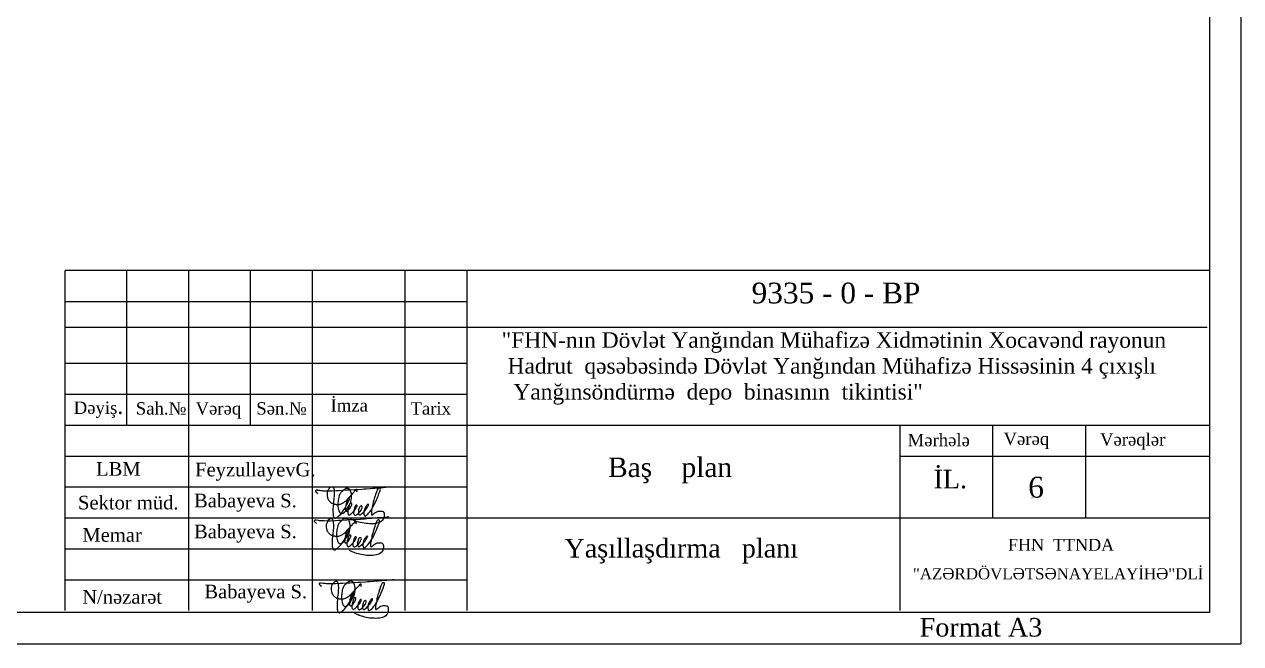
# Model space of a CAD drawing. Header units: feet. Extents: x 3381 to 683784, y 675186 to 4376258.
# Drawn here: x 682721.1 to 682917.1, y 4375555.9 to 4375655.6 of the extents above; entities that cross this region are included whole.
import ezdxf

# ---------------------------------------------------------------- set-up
doc = ezdxf.new("R2010")
doc.units = ezdxf.units.FT
doc.header["$MEASUREMENT"] = 0
doc.linetypes.add('DUZ', pattern=[0])
doc.layers.get('0').update_dxf_attribs({"linetype": 'CONTINUOUS'})
for name, color, linetype in [('JPEG', 7, 'CONTINUOUS'), ('Layer8', 7, 'CONTINUOUS'), ('ramka', 7, 'CONTINUOUS')]:
    doc.layers.add(name, color=color, linetype=linetype)
doc.layers.add('rabit xt', color=7, linetype='CONTINUOUS', lineweight=13)
doc.styles.get("Standard").update_dxf_attribs({"font": 'arial.ttf', "height": 2})
doc.styles.add('Times New  Roman', font='times.ttf')

msp = doc.modelspace()

# ---------------------------------------------------------------- linework, layer by layer
at = {"color": 7, "lineweight": 18}
for p, q in [((682727.687, 4375561.201, -686.994), (682727.687, 4375615.985, -686.994)), ((682737.648, 4375591.083, -686.994), (682737.648, 4375615.985, -686.994)), ((682737.648, 4375591.083, -686.994), (682737.648, 4375615.985, -686.994)), ((682747.608, 4375561.201, -686.994), (682747.608, 4375615.985, -686.994)), ((682747.608, 4375561.201, -686.994), (682747.608, 4375615.985, -686.994)), ((682757.569, 4375591.083, -686.994), (682757.569, 4375615.985, -686.994)), ((682757.569, 4375591.083, -686.994), (682757.569, 4375615.985, -686.994)), ((682767.53, 4375561.201, -686.994), (682767.53, 4375615.985, -686.994)), ((682767.53, 4375561.201, -686.994), (682767.53, 4375615.985, -686.994)), ((682782.471, 4375561.201, -686.994), (682782.471, 4375615.985, -686.994)), ((682782.471, 4375561.201, -686.994), (682782.471, 4375615.985, -686.994)), ((682792.432, 4375615.985, -686.994), (682792.432, 4375561.201, -686.994)), ((682792.432, 4375615.985, -686.994), (682792.432, 4375561.201, -686.994)), ((682727.687, 4375611.004, -686.994), (682792.432, 4375611.004, -686.994)), ((682727.687, 4375606.856, -686.994), (682911.647, 4375606.856, -686.994)), ((682727.687, 4375601.044, -686.994), (682792.432, 4375601.044, -686.994)), ((682727.687, 4375601.044, -686.994), (682792.432, 4375601.044, -686.994)), ((682727.687, 4375596.063, -686.994), (682792.432, 4375596.063, -686.994)), ((682727.687, 4375596.063, -686.994), (682792.432, 4375596.063, -686.994)), ((682727.687, 4375591.083, -686.994), (682911.96, 4375591.083, -686.994)), ((682727.687, 4375591.083, -686.994), (682911.96, 4375591.083, -686.994)), ((682862.156, 4375591.083, -686.994), (682862.156, 4375561.201, -686.994)), ((682862.156, 4375591.083, -686.994), (682862.156, 4375561.201, -686.994)), ((682877.098, 4375591.083, -686.994), (682877.098, 4375576.142, -686.994)), ((682877.098, 4375591.083, -686.994), (682877.098, 4375576.142, -686.994)), ((682892.039, 4375591.083, -686.994), (682892.039, 4375576.142, -686.994)), ((682892.039, 4375591.083, -686.994), (682892.039, 4375576.142, -686.994)), ((682727.687, 4375586.103, -686.994), (682792.432, 4375586.103, -686.994)), ((682727.687, 4375586.103, -686.994), (682792.432, 4375586.103, -686.994)), ((682862.156, 4375586.103, -686.994), (682911.96, 4375586.103, -686.994)), ((682862.156, 4375586.103, -686.994), (682911.96, 4375586.103, -686.994)), ((682727.687, 4375581.122, -686.994), (682792.432, 4375581.122, -686.994)), ((682727.687, 4375581.122, -686.994), (682792.432, 4375581.122, -686.994)), ((682727.687, 4375576.142, -686.994), (682911.96, 4375576.142, -686.994)), ((682727.687, 4375576.142, -686.994), (682911.96, 4375576.142, -686.994)), ((682727.687, 4375571.162, -686.994), (682792.432, 4375571.162, -686.994)), ((682727.687, 4375571.162, -686.994), (682792.432, 4375571.162, -686.994)), ((682727.687, 4375566.181, -686.994), (682792.432, 4375566.181, -686.994)), ((682727.687, 4375566.181, -686.994), (682792.432, 4375566.181, -686.994))]:
    msp.add_line(p, q, dxfattribs=at)
at = {"color": 5, "lineweight": 15}
for points in [[(682768.4, 4375580.034), (682768.237, 4375580.206), (682768.16, 4375580.287), (682768.091, 4375580.4), (682768.077, 4375580.466), (682768.077, 4375580.556), (682768.14, 4375580.611), (682768.198, 4375580.634), (682768.278, 4375580.634), (682768.384, 4375580.628), (682768.67, 4375580.585), (682768.829, 4375580.561), (682769.032, 4375580.541), (682769.217, 4375580.522), (682769.471, 4375580.522), (682769.648, 4375580.522), (682770.287, 4375580.509), (682770.667, 4375580.509), (682771.418, 4375580.54), (682771.841, 4375580.57), (682772.383, 4375580.601), (682772.988, 4375580.637), (682773.318, 4375580.657), (682773.632, 4375580.677), (682774.31, 4375580.725), (682774.69, 4375580.725), (682775.5, 4375580.781), (682775.84, 4375580.804), (682776.196, 4375580.829), (682776.853, 4375580.901), (682777.276, 4375580.935), (682777.602, 4375580.953), (682778.169, 4375581), (682778.934, 4375581.038), (682779.368, 4375581.079), (682779.79, 4375581.126), (682780.069, 4375581.176)], [(682774.666, 4375580.321), (682774.735, 4375580.421), (682774.735, 4375580.537), (682774.735, 4375580.537), (682774.735, 4375580.7), (682774.607, 4375580.7), (682774.457, 4375580.561), (682774.457, 4375580.561), (682774.336, 4375580.427), (682774.243, 4375580.323), (682774.099, 4375580.164), (682773.999, 4375580.053), (682773.886, 4375579.926), (682773.782, 4375579.812), (682773.679, 4375579.697), (682773.564, 4375579.57), (682773.446, 4375579.438), (682773.333, 4375579.313), (682773.097, 4375579.05), (682772.906, 4375578.838), (682772.803, 4375578.766), (682772.708, 4375578.7), (682772.613, 4375578.634), (682772.543, 4375578.585), (682772.464, 4375578.53), (682772.344, 4375578.466), (682772.228, 4375578.407), (682772.127, 4375578.355), (682771.992, 4375578.31), (682771.879, 4375578.272), (682771.772, 4375578.255), (682771.677, 4375578.255), (682771.588, 4375578.255), (682771.501, 4375578.259), (682771.432, 4375578.263), (682771.348, 4375578.275), (682771.263, 4375578.287), (682771.185, 4375578.298), (682771.12, 4375578.31), (682771.063, 4375578.321), (682771.013, 4375578.33), (682770.926, 4375578.365), (682770.828, 4375578.406), (682770.75, 4375578.438), (682770.672, 4375578.483), (682770.597, 4375578.534), (682770.526, 4375578.589), (682770.463, 4375578.65), (682770.401, 4375578.713), (682770.328, 4375578.786), (682770.253, 4375578.865), (682770.194, 4375578.959), (682770.129, 4375579.062), (682770.067, 4375579.225), (682770.035, 4375579.339), (682770.008, 4375579.428), (682769.989, 4375579.559), (682769.963, 4375579.768), (682769.953, 4375580), (682769.965, 4375580.176), (682770.026, 4375580.45), (682770.08, 4375580.582), (682770.138, 4375580.717), (682770.221, 4375580.844), (682770.338, 4375580.972), (682770.445, 4375581.069), (682770.545, 4375581.131), (682770.654, 4375581.168), (682770.732, 4375581.168), (682770.806, 4375581.131), (682770.894, 4375581.047), (682770.982, 4375580.857), (682771.024, 4375580.715), (682771.043, 4375580.524), (682771.064, 4375580.119), (682771.045, 4375579.687), (682771.008, 4375579.255), (682770.941, 4375578.607), (682770.915, 4375578.352), (682770.898, 4375578.138), (682770.873, 4375577.899), (682770.854, 4375577.61), (682770.854, 4375577.357), (682770.852, 4375577.082), (682770.862, 4375576.846), (682770.87, 4375576.658), (682770.894, 4375576.485), (682770.928, 4375576.355), (682770.983, 4375576.268), (682771.057, 4375576.177), (682771.136, 4375576.115), (682771.208, 4375576.094), (682771.274, 4375576.094), (682771.346, 4375576.124), (682771.421, 4375576.173), (682771.524, 4375576.243), (682771.625, 4375576.313), (682771.727, 4375576.391), (682771.871, 4375576.517), (682772.042, 4375576.685), (682772.226, 4375576.899), (682772.401, 4375577.123), (682772.564, 4375577.358), (682772.792, 4375577.681), (682772.892, 4375577.867), (682773.049, 4375578.199), (682773.174, 4375578.448), (682773.312, 4375578.722), (682773.444, 4375579.021), (682773.494, 4375579.138), (682773.506, 4375579.204), (682773.497, 4375579.242), (682773.477, 4375579.283), (682773.442, 4375579.311), (682773.398, 4375579.326), (682773.366, 4375579.326), (682773.307, 4375579.308), (682773.23, 4375579.251), (682773.168, 4375579.129), (682773.135, 4375579.015), (682773.091, 4375578.844), (682773.049, 4375578.679), (682772.995, 4375578.464), (682772.923, 4375578.14), (682772.883, 4375577.919), (682772.833, 4375577.632), (682772.83, 4375577.499), (682772.859, 4375577.38), (682772.928, 4375577.263), (682772.995, 4375577.212), (682773.076, 4375577.204), (682773.156, 4375577.229), (682773.263, 4375577.305), (682773.364, 4375577.414), (682773.553, 4375577.657), (682773.711, 4375577.915), (682773.833, 4375578.152), (682773.874, 4375578.254), (682773.89, 4375578.365), (682773.87, 4375578.442), (682773.815, 4375578.484), (682773.756, 4375578.5), (682773.687, 4375578.5), (682773.628, 4375578.473), (682773.584, 4375578.428), (682773.538, 4375578.353), (682773.485, 4375578.248), (682773.437, 4375578.114), (682773.384, 4375577.931), (682773.321, 4375577.718), (682773.281, 4375577.533), (682773.26, 4375577.399), (682773.236, 4375577.183), (682773.226, 4375577.028), (682773.243, 4375576.891), (682773.284, 4375576.788), (682773.319, 4375576.699), (682773.366, 4375576.648), (682773.419, 4375576.619), (682773.503, 4375576.615), (682773.557, 4375576.632), (682773.66, 4375576.69), (682773.789, 4375576.796), (682773.923, 4375576.932), (682774.034, 4375577.043), (682774.266, 4375577.297), (682774.449, 4375577.511), (682774.546, 4375577.663), (682774.665, 4375577.881), (682774.732, 4375578.025), (682774.76, 4375578.108), (682774.746, 4375578.162), (682774.716, 4375578.198), (682774.671, 4375578.214), (682774.604, 4375578.211), (682774.554, 4375578.179), (682774.501, 4375578.12), (682774.441, 4375578.027), (682774.391, 4375577.924), (682774.319, 4375577.747), (682774.266, 4375577.569), (682774.224, 4375577.337), (682774.185, 4375577.128), (682774.172, 4375576.96), (682774.178, 4375576.848), (682774.21, 4375576.772), (682774.259, 4375576.689), (682774.314, 4375576.632), (682774.376, 4375576.584), (682774.411, 4375576.577), (682774.46, 4375576.577), (682774.532, 4375576.604), (682774.626, 4375576.652), (682774.778, 4375576.756), (682774.903, 4375576.858), (682775.073, 4375577.018), (682775.22, 4375577.191), (682775.369, 4375577.4), (682775.441, 4375577.536), (682775.495, 4375577.663), (682775.535, 4375577.776), (682775.554, 4375577.882), (682775.544, 4375577.978), (682775.502, 4375578.025), (682775.445, 4375578.057), (682775.375, 4375578.057), (682775.269, 4375578.018), (682775.175, 4375577.916), (682775.103, 4375577.805), (682775.061, 4375577.68), (682775.027, 4375577.581), (682774.989, 4375577.431), (682774.963, 4375577.271), (682774.948, 4375577.175), (682774.941, 4375577.022), (682774.939, 4375576.932), (682774.949, 4375576.816), (682774.982, 4375576.738), (682775.019, 4375576.681), (682775.064, 4375576.637), (682775.126, 4375576.617), (682775.182, 4375576.617), (682775.261, 4375576.634), (682775.327, 4375576.68), (682775.437, 4375576.77), (682775.585, 4375576.893), (682775.823, 4375577.13), (682776.02, 4375577.343), (682776.163, 4375577.508), (682776.288, 4375577.703), (682776.397, 4375577.875), (682776.507, 4375578.078), (682776.566, 4375578.199), (682776.58, 4375578.272), (682776.56, 4375578.323), (682776.519, 4375578.339), (682776.461, 4375578.331), (682776.413, 4375578.293), (682776.338, 4375578.218), (682776.254, 4375578.114), (682776.171, 4375578.011), (682776.07, 4375577.858), (682775.975, 4375577.664), (682775.919, 4375577.509), (682775.878, 4375577.35), (682775.841, 4375577.189), (682775.811, 4375577.029), (682775.801, 4375576.88), (682775.81, 4375576.784), (682775.834, 4375576.66), (682775.872, 4375576.571), (682775.914, 4375576.501), (682775.968, 4375576.442), (682776.028, 4375576.421), (682776.093, 4375576.433), (682776.146, 4375576.473), (682776.25, 4375576.554), (682776.336, 4375576.628), (682776.388, 4375576.68), (682776.458, 4375576.747), (682776.591, 4375576.891), (682776.778, 4375577.137), (682776.995, 4375577.374), (682777.241, 4375577.805), (682777.434, 4375578.165), (682777.794, 4375578.888), (682777.976, 4375579.313), (682778.113, 4375579.661), (682778.263, 4375580.054), (682778.402, 4375580.401), (682778.491, 4375580.713), (682778.468, 4375580.843), (682778.417, 4375580.904), (682778.329, 4375580.931), (682778.251, 4375580.935), (682778.168, 4375580.912), (682778.093, 4375580.845), (682777.989, 4375580.643), (682777.918, 4375580.445), (682777.807, 4375580.165), (682777.712, 4375579.884), (682777.654, 4375579.705), (682777.603, 4375579.548), (682777.555, 4375579.401), (682777.499, 4375579.201), (682777.435, 4375578.976), (682777.347, 4375578.665), (682777.266, 4375578.324), (682777.226, 4375578.083), (682777.19, 4375577.859), (682777.079, 4375577.366), (682777.05, 4375577.126), (682777.041, 4375576.921), (682777.041, 4375576.793), (682777.054, 4375576.666), (682777.075, 4375576.642), (682777.112, 4375576.63), (682777.16, 4375576.63), (682777.204, 4375576.64), (682777.242, 4375576.666), (682777.37, 4375576.773), (682777.504, 4375576.873), (682777.609, 4375576.951), (682777.784, 4375577.072), (682777.91, 4375577.14), (682778.124, 4375577.212), (682778.27, 4375577.236), (682778.457, 4375577.247), (682778.589, 4375577.247), (682778.786, 4375577.224), (682778.919, 4375577.177), (682779.014, 4375577.079), (682779.083, 4375576.919), (682779.104, 4375576.748), (682779.104, 4375576.553), (682779.077, 4375576.271), (682778.997, 4375576.02), (682778.85, 4375575.778), (682778.686, 4375575.601), (682778.456, 4375575.443), (682778.191, 4375575.332), (682777.924, 4375575.279), (682777.673, 4375575.23), (682777.417, 4375575.198), (682777.102, 4375575.183), (682776.754, 4375575.188), (682776.396, 4375575.212), (682776.141, 4375575.24), (682775.871, 4375575.281), (682775.531, 4375575.339), (682775.302, 4375575.392), (682775.026, 4375575.455), (682774.763, 4375575.531), (682774.506, 4375575.62), (682774.41, 4375575.667), (682774.226, 4375575.74), (682774.06, 4375575.806), (682773.853, 4375575.89), (682773.659, 4375575.988)], [(682772.956, 4375580.882), (682772.956, 4375580.882), (682772.956, 4375580.882), (682772.956, 4375580.882), (682772.956, 4375580.882), (682772.956, 4375580.882), (682772.858, 4375580.85), (682772.667, 4375580.682), (682772.514, 4375580.548), (682772.369, 4375580.42), (682772.283, 4375580.344), (682772.193, 4375580.266), (682772.099, 4375580.184), (682772.006, 4375580.08), (682771.946, 4375579.974), (682771.9, 4375579.85), (682771.835, 4375579.677), (682771.777, 4375579.483), (682771.732, 4375579.255), (682771.698, 4375578.968), (682771.677, 4375578.76), (682771.66, 4375578.562), (682771.647, 4375578.285), (682771.647, 4375578.011), (682771.676, 4375577.713), (682771.729, 4375577.493), (682771.81, 4375577.256), (682771.933, 4375577.013), (682772.027, 4375576.898), (682772.109, 4375576.828), (682772.17, 4375576.803), (682772.23, 4375576.796), (682772.284, 4375576.796), (682772.343, 4375576.823), (682772.47, 4375576.901), (682772.71, 4375577.071), (682772.876, 4375577.213), (682773.01, 4375577.364), (682773.102, 4375577.566), (682773.336, 4375577.969), (682773.535, 4375578.285), (682773.672, 4375578.514), (682773.718, 4375578.749), (682773.794, 4375579.053), (682773.839, 4375579.359), (682773.828, 4375579.537), (682773.828, 4375579.821), (682773.811, 4375580.101), (682773.752, 4375580.284), (682773.698, 4375580.458), (682773.609, 4375580.632), (682773.499, 4375580.752), (682773.387, 4375580.832), (682773.298, 4375580.887), (682773.147, 4375580.887), (682772.956, 4375580.882)], [(682768.179, 4375575.212), (682768.015, 4375575.383), (682767.939, 4375575.464), (682767.87, 4375575.577), (682767.855, 4375575.643), (682767.855, 4375575.733), (682767.918, 4375575.789), (682767.977, 4375575.811), (682768.056, 4375575.811), (682768.162, 4375575.805), (682768.448, 4375575.762), (682768.608, 4375575.739), (682768.81, 4375575.718), (682768.996, 4375575.699), (682769.249, 4375575.699), (682769.427, 4375575.699), (682770.066, 4375575.686), (682770.446, 4375575.686), (682771.197, 4375575.717), (682771.619, 4375575.747), (682772.161, 4375575.779), (682772.767, 4375575.814), (682773.096, 4375575.835), (682773.411, 4375575.854), (682774.089, 4375575.902), (682774.469, 4375575.902), (682775.278, 4375575.958), (682775.619, 4375575.981), (682775.974, 4375576.006), (682776.631, 4375576.078), (682777.055, 4375576.113), (682777.38, 4375576.13), (682777.947, 4375576.177), (682778.712, 4375576.215), (682779.147, 4375576.257), (682779.569, 4375576.303), (682779.848, 4375576.354)], [(682774.531, 4375575.207), (682774.6, 4375575.307), (682774.6, 4375575.423), (682774.6, 4375575.423), (682774.6, 4375575.585), (682774.473, 4375575.585), (682774.322, 4375575.446), (682774.322, 4375575.446), (682774.202, 4375575.312), (682774.108, 4375575.208), (682773.964, 4375575.049), (682773.864, 4375574.938), (682773.751, 4375574.812), (682773.648, 4375574.697), (682773.544, 4375574.582), (682773.43, 4375574.455), (682773.312, 4375574.324), (682773.199, 4375574.198), (682772.962, 4375573.936), (682772.771, 4375573.723), (682772.668, 4375573.651), (682772.574, 4375573.586), (682772.478, 4375573.519), (682772.408, 4375573.471), (682772.329, 4375573.415), (682772.209, 4375573.351), (682772.093, 4375573.292), (682771.992, 4375573.24), (682771.858, 4375573.195), (682771.744, 4375573.157), (682771.637, 4375573.14), (682771.542, 4375573.14), (682771.453, 4375573.14), (682771.366, 4375573.145), (682771.297, 4375573.148), (682771.213, 4375573.16), (682771.128, 4375573.172), (682771.051, 4375573.183), (682770.985, 4375573.195), (682770.928, 4375573.206), (682770.878, 4375573.215), (682770.792, 4375573.251), (682770.694, 4375573.291), (682770.615, 4375573.323), (682770.537, 4375573.369), (682770.462, 4375573.419), (682770.392, 4375573.474), (682770.328, 4375573.535), (682770.266, 4375573.598), (682770.193, 4375573.671), (682770.118, 4375573.75), (682770.059, 4375573.844), (682769.994, 4375573.947), (682769.932, 4375574.11), (682769.9, 4375574.225), (682769.874, 4375574.313), (682769.854, 4375574.444), (682769.829, 4375574.654), (682769.818, 4375574.886), (682769.83, 4375575.062), (682769.891, 4375575.335), (682769.945, 4375575.467), (682770.003, 4375575.603), (682770.087, 4375575.729), (682770.203, 4375575.858), (682770.31, 4375575.954), (682770.411, 4375576.016), (682770.52, 4375576.053), (682770.598, 4375576.053), (682770.671, 4375576.016), (682770.759, 4375575.932), (682770.847, 4375575.742), (682770.889, 4375575.601), (682770.908, 4375575.41), (682770.929, 4375575.004), (682770.91, 4375574.573), (682770.874, 4375574.14), (682770.806, 4375573.492), (682770.78, 4375573.238), (682770.763, 4375573.023), (682770.738, 4375572.784), (682770.719, 4375572.496), (682770.719, 4375572.242), (682770.717, 4375571.967), (682770.727, 4375571.731), (682770.735, 4375571.543), (682770.759, 4375571.371), (682770.794, 4375571.24), (682770.848, 4375571.153), (682770.923, 4375571.062), (682771.002, 4375571), (682771.074, 4375570.979), (682771.14, 4375570.979), (682771.211, 4375571.01), (682771.287, 4375571.058), (682771.389, 4375571.128), (682771.491, 4375571.198), (682771.593, 4375571.276), (682771.736, 4375571.402), (682771.907, 4375571.57), (682772.091, 4375571.785), (682772.266, 4375572.009), (682772.429, 4375572.243), (682772.657, 4375572.566), (682772.758, 4375572.753), (682772.914, 4375573.085), (682773.04, 4375573.334), (682773.177, 4375573.607), (682773.309, 4375573.907), (682773.36, 4375574.023), (682773.372, 4375574.089), (682773.362, 4375574.127), (682773.343, 4375574.168), (682773.307, 4375574.196), (682773.263, 4375574.211), (682773.231, 4375574.211), (682773.172, 4375574.193), (682773.096, 4375574.137), (682773.033, 4375574.014), (682773, 4375573.9), (682772.957, 4375573.73), (682772.915, 4375573.564), (682772.86, 4375573.349), (682772.789, 4375573.025), (682772.748, 4375572.805), (682772.698, 4375572.517), (682772.695, 4375572.384), (682772.724, 4375572.265), (682772.794, 4375572.148), (682772.86, 4375572.097), (682772.942, 4375572.089), (682773.022, 4375572.114), (682773.128, 4375572.19), (682773.229, 4375572.299), (682773.418, 4375572.542), (682773.576, 4375572.801), (682773.698, 4375573.038), (682773.739, 4375573.14), (682773.755, 4375573.25), (682773.735, 4375573.327), (682773.68, 4375573.369), (682773.621, 4375573.385), (682773.553, 4375573.385), (682773.493, 4375573.358), (682773.449, 4375573.313), (682773.404, 4375573.239), (682773.35, 4375573.133), (682773.302, 4375573), (682773.249, 4375572.816), (682773.187, 4375572.603), (682773.146, 4375572.418), (682773.126, 4375572.284), (682773.102, 4375572.068), (682773.091, 4375571.913), (682773.108, 4375571.777), (682773.149, 4375571.673), (682773.184, 4375571.584), (682773.231, 4375571.533), (682773.285, 4375571.504), (682773.368, 4375571.5), (682773.423, 4375571.517), (682773.525, 4375571.575), (682773.654, 4375571.681), (682773.789, 4375571.817), (682773.899, 4375571.928), (682774.131, 4375572.182), (682774.314, 4375572.396), (682774.411, 4375572.548), (682774.531, 4375572.766), (682774.597, 4375572.91), (682774.626, 4375572.993), (682774.612, 4375573.047), (682774.581, 4375573.083), (682774.537, 4375573.099), (682774.469, 4375573.096), (682774.42, 4375573.064), (682774.366, 4375573.005), (682774.306, 4375572.913), (682774.256, 4375572.809), (682774.185, 4375572.633), (682774.132, 4375572.455), (682774.089, 4375572.222), (682774.05, 4375572.013), (682774.037, 4375571.846), (682774.044, 4375571.733), (682774.076, 4375571.658), (682774.125, 4375571.574), (682774.179, 4375571.517), (682774.242, 4375571.469), (682774.276, 4375571.463), (682774.325, 4375571.463), (682774.398, 4375571.49), (682774.491, 4375571.537), (682774.644, 4375571.641), (682774.768, 4375571.744), (682774.938, 4375571.903), (682775.086, 4375572.076), (682775.235, 4375572.286), (682775.307, 4375572.421), (682775.361, 4375572.548), (682775.401, 4375572.661), (682775.419, 4375572.768), (682775.409, 4375572.863), (682775.368, 4375572.91), (682775.31, 4375572.942), (682775.24, 4375572.942), (682775.134, 4375572.903), (682775.04, 4375572.802), (682774.968, 4375572.69), (682774.926, 4375572.566), (682774.892, 4375572.466), (682774.854, 4375572.316), (682774.828, 4375572.156), (682774.813, 4375572.06), (682774.807, 4375571.907), (682774.805, 4375571.818), (682774.814, 4375571.701), (682774.847, 4375571.623), (682774.884, 4375571.566), (682774.929, 4375571.523), (682774.992, 4375571.503), (682775.048, 4375571.503), (682775.127, 4375571.52), (682775.192, 4375571.565), (682775.302, 4375571.656), (682775.451, 4375571.778), (682775.688, 4375572.015), (682775.885, 4375572.228), (682776.028, 4375572.393), (682776.153, 4375572.588), (682776.263, 4375572.76), (682776.372, 4375572.963), (682776.431, 4375573.084), (682776.445, 4375573.157), (682776.426, 4375573.208), (682776.385, 4375573.224), (682776.326, 4375573.216), (682776.278, 4375573.178), (682776.203, 4375573.103), (682776.119, 4375572.999), (682776.036, 4375572.897), (682775.935, 4375572.743), (682775.84, 4375572.549), (682775.785, 4375572.394), (682775.743, 4375572.235), (682775.706, 4375572.074), (682775.676, 4375571.915), (682775.666, 4375571.766), (682775.676, 4375571.669), (682775.7, 4375571.545), (682775.737, 4375571.456), (682775.779, 4375571.386), (682775.833, 4375571.327), (682775.894, 4375571.306), (682775.959, 4375571.318), (682776.011, 4375571.359), (682776.115, 4375571.439), (682776.201, 4375571.513), (682776.253, 4375571.565), (682776.324, 4375571.632), (682776.456, 4375571.777), (682776.643, 4375572.022), (682776.86, 4375572.259), (682777.107, 4375572.69), (682777.299, 4375573.05), (682777.659, 4375573.773), (682777.841, 4375574.198), (682777.978, 4375574.546), (682778.128, 4375574.939), (682778.268, 4375575.286), (682778.356, 4375575.599), (682778.333, 4375575.728), (682778.283, 4375575.789), (682778.195, 4375575.816), (682778.116, 4375575.821), (682778.033, 4375575.798), (682777.959, 4375575.73), (682777.855, 4375575.528), (682777.783, 4375575.331), (682777.672, 4375575.051), (682777.577, 4375574.77), (682777.52, 4375574.59), (682777.469, 4375574.433), (682777.421, 4375574.286), (682777.364, 4375574.086), (682777.3, 4375573.861), (682777.212, 4375573.551), (682777.131, 4375573.209), (682777.092, 4375572.968), (682777.055, 4375572.745), (682776.945, 4375572.252), (682776.915, 4375572.011), (682776.906, 4375571.807), (682776.906, 4375571.678), (682776.919, 4375571.552), (682776.94, 4375571.527), (682776.978, 4375571.515), (682777.025, 4375571.515), (682777.069, 4375571.525), (682777.107, 4375571.551), (682777.236, 4375571.658), (682777.369, 4375571.758), (682777.474, 4375571.836), (682777.649, 4375571.958), (682777.775, 4375572.026), (682777.989, 4375572.098), (682778.135, 4375572.121), (682778.322, 4375572.132), (682778.454, 4375572.132), (682778.651, 4375572.109), (682778.785, 4375572.063), (682778.879, 4375571.964), (682778.948, 4375571.805), (682778.969, 4375571.634), (682778.969, 4375571.439), (682778.942, 4375571.156), (682778.862, 4375570.905), (682778.716, 4375570.663), (682778.551, 4375570.486), (682778.322, 4375570.328), (682778.057, 4375570.217), (682777.789, 4375570.164), (682777.538, 4375570.115), (682777.283, 4375570.083), (682776.967, 4375570.068), (682776.619, 4375570.073), (682776.262, 4375570.097), (682776.006, 4375570.126), (682775.736, 4375570.166), (682775.396, 4375570.224), (682775.167, 4375570.277), (682774.891, 4375570.34), (682774.628, 4375570.417), (682774.371, 4375570.505), (682774.275, 4375570.552), (682774.092, 4375570.625), (682773.926, 4375570.692), (682773.718, 4375570.775), (682773.525, 4375570.873)], [(682772.735, 4375576.06), (682772.735, 4375576.06), (682772.735, 4375576.06), (682772.735, 4375576.06), (682772.735, 4375576.06), (682772.735, 4375576.06), (682772.636, 4375576.028), (682772.445, 4375575.859), (682772.293, 4375575.725), (682772.148, 4375575.597), (682772.061, 4375575.521), (682771.971, 4375575.443), (682771.878, 4375575.361), (682771.785, 4375575.258), (682771.725, 4375575.151), (682771.679, 4375575.028), (682771.614, 4375574.854), (682771.555, 4375574.66), (682771.511, 4375574.433), (682771.476, 4375574.146), (682771.456, 4375573.937), (682771.438, 4375573.74), (682771.426, 4375573.462), (682771.426, 4375573.188), (682771.455, 4375572.89), (682771.508, 4375572.67), (682771.589, 4375572.433), (682771.711, 4375572.19), (682771.806, 4375572.075), (682771.887, 4375572.005), (682771.948, 4375571.981), (682772.008, 4375571.974), (682772.063, 4375571.974), (682772.122, 4375572), (682772.249, 4375572.079), (682772.489, 4375572.248), (682772.655, 4375572.391), (682772.788, 4375572.541), (682772.88, 4375572.743), (682773.115, 4375573.146), (682773.314, 4375573.462), (682773.451, 4375573.691), (682773.497, 4375573.927), (682773.573, 4375574.23), (682773.617, 4375574.537), (682773.607, 4375574.715), (682773.607, 4375574.999), (682773.59, 4375575.278), (682773.531, 4375575.462), (682773.477, 4375575.635), (682773.387, 4375575.809), (682773.278, 4375575.929), (682773.165, 4375576.01), (682773.077, 4375576.064), (682772.926, 4375576.064), (682772.735, 4375576.06)], [(682768.977, 4375565.1), (682768.814, 4375565.272), (682768.737, 4375565.353), (682768.668, 4375565.466), (682768.654, 4375565.532), (682768.654, 4375565.622), (682768.716, 4375565.677), (682768.775, 4375565.7), (682768.854, 4375565.7), (682768.96, 4375565.694), (682769.247, 4375565.651), (682769.406, 4375565.627), (682769.608, 4375565.607), (682769.794, 4375565.588), (682770.048, 4375565.588), (682770.225, 4375565.588), (682770.864, 4375565.575), (682771.244, 4375565.575), (682771.995, 4375565.606), (682772.418, 4375565.636), (682772.959, 4375565.667), (682773.565, 4375565.703), (682773.894, 4375565.723), (682774.209, 4375565.743), (682774.887, 4375565.791), (682775.267, 4375565.791), (682776.077, 4375565.847), (682776.417, 4375565.87), (682776.773, 4375565.895), (682777.43, 4375565.967), (682777.853, 4375566.001), (682778.179, 4375566.019), (682778.746, 4375566.066), (682779.51, 4375566.104), (682779.945, 4375566.145), (682780.367, 4375566.192), (682780.646, 4375566.242)], [(682775.329, 4375565.095), (682775.399, 4375565.195), (682775.399, 4375565.311), (682775.399, 4375565.311), (682775.399, 4375565.474), (682775.271, 4375565.474), (682775.12, 4375565.335), (682775.12, 4375565.335), (682775, 4375565.201), (682774.906, 4375565.097), (682774.763, 4375564.937), (682774.663, 4375564.826), (682774.549, 4375564.7), (682774.446, 4375564.586), (682774.342, 4375564.471), (682774.228, 4375564.343), (682774.11, 4375564.212), (682773.997, 4375564.087), (682773.761, 4375563.824), (682773.569, 4375563.612), (682773.466, 4375563.54), (682773.372, 4375563.474), (682773.277, 4375563.408), (682773.207, 4375563.359), (682773.127, 4375563.304), (682773.007, 4375563.24), (682772.891, 4375563.18), (682772.79, 4375563.129), (682772.656, 4375563.084), (682772.542, 4375563.046), (682772.435, 4375563.029), (682772.34, 4375563.029), (682772.251, 4375563.029), (682772.164, 4375563.033), (682772.095, 4375563.037), (682772.012, 4375563.049), (682771.926, 4375563.061), (682771.849, 4375563.072), (682771.783, 4375563.084), (682771.726, 4375563.094), (682771.676, 4375563.104), (682771.59, 4375563.139), (682771.492, 4375563.18), (682771.414, 4375563.212), (682771.335, 4375563.257), (682771.26, 4375563.308), (682771.19, 4375563.363), (682771.126, 4375563.424), (682771.064, 4375563.487), (682770.992, 4375563.56), (682770.917, 4375563.639), (682770.857, 4375563.733), (682770.792, 4375563.836), (682770.731, 4375563.999), (682770.698, 4375564.113), (682770.672, 4375564.202), (682770.653, 4375564.333), (682770.627, 4375564.542), (682770.616, 4375564.774), (682770.628, 4375564.95), (682770.69, 4375565.224), (682770.744, 4375565.356), (682770.801, 4375565.491), (682770.885, 4375565.618), (682771.001, 4375565.746), (682771.108, 4375565.843), (682771.209, 4375565.905), (682771.318, 4375565.942), (682771.396, 4375565.942), (682771.469, 4375565.905), (682771.558, 4375565.821), (682771.645, 4375565.631), (682771.688, 4375565.489), (682771.706, 4375565.298), (682771.728, 4375564.893), (682771.708, 4375564.461), (682771.672, 4375564.029), (682771.604, 4375563.381), (682771.578, 4375563.126), (682771.561, 4375562.912), (682771.536, 4375562.673), (682771.518, 4375562.384), (682771.518, 4375562.131), (682771.515, 4375561.856), (682771.525, 4375561.62), (682771.533, 4375561.432), (682771.558, 4375561.259), (682771.592, 4375561.129), (682771.646, 4375561.042), (682771.721, 4375560.951), (682771.8, 4375560.889), (682771.872, 4375560.868), (682771.938, 4375560.868), (682772.01, 4375560.898), (682772.085, 4375560.946), (682772.188, 4375561.017), (682772.289, 4375561.087), (682772.391, 4375561.165), (682772.534, 4375561.291), (682772.706, 4375561.459), (682772.89, 4375561.673), (682773.064, 4375561.897), (682773.227, 4375562.132), (682773.455, 4375562.455), (682773.556, 4375562.641), (682773.712, 4375562.973), (682773.838, 4375563.222), (682773.976, 4375563.496), (682774.107, 4375563.795), (682774.158, 4375563.912), (682774.17, 4375563.978), (682774.16, 4375564.016), (682774.141, 4375564.057), (682774.105, 4375564.085), (682774.062, 4375564.1), (682774.029, 4375564.1), (682773.97, 4375564.081), (682773.894, 4375564.025), (682773.831, 4375563.903), (682773.798, 4375563.789), (682773.755, 4375563.618), (682773.713, 4375563.453), (682773.658, 4375563.238), (682773.587, 4375562.914), (682773.546, 4375562.693), (682773.496, 4375562.406), (682773.493, 4375562.273), (682773.523, 4375562.154), (682773.592, 4375562.037), (682773.659, 4375561.986), (682773.74, 4375561.978), (682773.82, 4375562.003), (682773.926, 4375562.079), (682774.027, 4375562.188), (682774.216, 4375562.431), (682774.375, 4375562.689), (682774.496, 4375562.926), (682774.538, 4375563.028), (682774.553, 4375563.139), (682774.534, 4375563.216), (682774.478, 4375563.258), (682774.42, 4375563.274), (682774.351, 4375563.274), (682774.291, 4375563.247), (682774.248, 4375563.202), (682774.202, 4375563.127), (682774.148, 4375563.022), (682774.1, 4375562.888), (682774.047, 4375562.705), (682773.985, 4375562.492), (682773.944, 4375562.307), (682773.924, 4375562.173), (682773.9, 4375561.957), (682773.889, 4375561.802), (682773.907, 4375561.665), (682773.947, 4375561.562), (682773.982, 4375561.473), (682774.03, 4375561.422), (682774.083, 4375561.393), (682774.166, 4375561.389), (682774.221, 4375561.406), (682774.324, 4375561.464), (682774.452, 4375561.57), (682774.587, 4375561.706), (682774.697, 4375561.817), (682774.93, 4375562.071), (682775.112, 4375562.285), (682775.21, 4375562.437), (682775.329, 4375562.655), (682775.395, 4375562.799), (682775.424, 4375562.882), (682775.41, 4375562.936), (682775.379, 4375562.972), (682775.335, 4375562.988), (682775.267, 4375562.985), (682775.218, 4375562.953), (682775.164, 4375562.894), (682775.105, 4375562.801), (682775.055, 4375562.698), (682774.983, 4375562.521), (682774.93, 4375562.343), (682774.887, 4375562.111), (682774.849, 4375561.902), (682774.835, 4375561.734), (682774.842, 4375561.622), (682774.874, 4375561.546), (682774.923, 4375561.463), (682774.977, 4375561.406), (682775.04, 4375561.358), (682775.075, 4375561.351), (682775.123, 4375561.351), (682775.196, 4375561.378), (682775.289, 4375561.426), (682775.442, 4375561.53), (682775.566, 4375561.632), (682775.737, 4375561.792), (682775.884, 4375561.965), (682776.033, 4375562.174), (682776.105, 4375562.31), (682776.159, 4375562.437), (682776.199, 4375562.549), (682776.217, 4375562.656), (682776.207, 4375562.752), (682776.166, 4375562.799), (682776.109, 4375562.831), (682776.038, 4375562.831), (682775.932, 4375562.792), (682775.838, 4375562.69), (682775.767, 4375562.579), (682775.724, 4375562.454), (682775.69, 4375562.355), (682775.652, 4375562.205), (682775.626, 4375562.045), (682775.611, 4375561.949), (682775.605, 4375561.796), (682775.603, 4375561.706), (682775.613, 4375561.59), (682775.646, 4375561.512), (682775.683, 4375561.455), (682775.727, 4375561.411), (682775.79, 4375561.391), (682775.846, 4375561.391), (682775.925, 4375561.408), (682775.99, 4375561.454), (682776.1, 4375561.544), (682776.249, 4375561.667), (682776.487, 4375561.904), (682776.683, 4375562.117), (682776.826, 4375562.282), (682776.951, 4375562.477), (682777.061, 4375562.648), (682777.17, 4375562.852), (682777.229, 4375562.973), (682777.244, 4375563.046), (682777.224, 4375563.097), (682777.183, 4375563.113), (682777.125, 4375563.105), (682777.076, 4375563.067), (682777.002, 4375562.992), (682776.918, 4375562.888), (682776.834, 4375562.785), (682776.734, 4375562.632), (682776.639, 4375562.438), (682776.583, 4375562.283), (682776.542, 4375562.124), (682776.504, 4375561.963), (682776.474, 4375561.803), (682776.465, 4375561.654), (682776.474, 4375561.558), (682776.498, 4375561.434), (682776.535, 4375561.344), (682776.577, 4375561.275), (682776.631, 4375561.216), (682776.692, 4375561.195), (682776.757, 4375561.207), (682776.809, 4375561.247), (682776.913, 4375561.328), (682776.999, 4375561.402), (682777.051, 4375561.454), (682777.122, 4375561.521), (682777.254, 4375561.665), (682777.442, 4375561.91), (682777.658, 4375562.148), (682777.905, 4375562.579), (682778.098, 4375562.939), (682778.458, 4375563.662), (682778.639, 4375564.087), (682778.776, 4375564.435), (682778.926, 4375564.828), (682779.066, 4375565.175), (682779.155, 4375565.487), (682779.131, 4375565.617), (682779.081, 4375565.678), (682778.993, 4375565.705), (682778.914, 4375565.709), (682778.831, 4375565.686), (682778.757, 4375565.619), (682778.653, 4375565.417), (682778.582, 4375565.219), (682778.471, 4375564.939), (682778.375, 4375564.658), (682778.318, 4375564.479), (682778.267, 4375564.322), (682778.219, 4375564.174), (682778.162, 4375563.975), (682778.099, 4375563.75), (682778.01, 4375563.439), (682777.929, 4375563.098), (682777.89, 4375562.856), (682777.854, 4375562.633), (682777.743, 4375562.14), (682777.714, 4375561.9), (682777.705, 4375561.695), (682777.705, 4375561.567), (682777.717, 4375561.44), (682777.739, 4375561.416), (682777.776, 4375561.404), (682777.823, 4375561.404), (682777.868, 4375561.414), (682777.905, 4375561.44), (682778.034, 4375561.547), (682778.168, 4375561.646), (682778.272, 4375561.725), (682778.447, 4375561.846), (682778.574, 4375561.914), (682778.788, 4375561.986), (682778.934, 4375562.01), (682779.12, 4375562.021), (682779.252, 4375562.021), (682779.45, 4375561.998), (682779.583, 4375561.951), (682779.678, 4375561.853), (682779.746, 4375561.693), (682779.767, 4375561.522), (682779.767, 4375561.327), (682779.74, 4375561.045), (682779.66, 4375560.794), (682779.514, 4375560.552), (682779.35, 4375560.375), (682779.12, 4375560.217), (682778.855, 4375560.106), (682778.587, 4375560.053), (682778.337, 4375560.004), (682778.081, 4375559.971), (682777.765, 4375559.957), (682777.417, 4375559.962), (682777.06, 4375559.986), (682776.805, 4375560.014), (682776.534, 4375560.055), (682776.194, 4375560.113), (682775.965, 4375560.166), (682775.69, 4375560.229), (682775.426, 4375560.305), (682775.17, 4375560.394), (682775.073, 4375560.441), (682774.89, 4375560.514), (682774.724, 4375560.58), (682774.516, 4375560.664), (682774.323, 4375560.762)], [(682773.533, 4375565.948), (682773.533, 4375565.948), (682773.533, 4375565.948), (682773.533, 4375565.948), (682773.533, 4375565.948), (682773.533, 4375565.948), (682773.435, 4375565.916), (682773.244, 4375565.748), (682773.091, 4375565.614), (682772.946, 4375565.486), (682772.859, 4375565.41), (682772.77, 4375565.332), (682772.676, 4375565.25), (682772.583, 4375565.146), (682772.523, 4375565.04), (682772.477, 4375564.916), (682772.412, 4375564.743), (682772.354, 4375564.549), (682772.309, 4375564.321), (682772.275, 4375564.034), (682772.254, 4375563.826), (682772.237, 4375563.628), (682772.224, 4375563.351), (682772.224, 4375563.077), (682772.253, 4375562.779), (682772.306, 4375562.559), (682772.387, 4375562.322), (682772.51, 4375562.079), (682772.604, 4375561.964), (682772.685, 4375561.894), (682772.747, 4375561.869), (682772.807, 4375561.862), (682772.861, 4375561.862), (682772.92, 4375561.889), (682773.047, 4375561.967), (682773.287, 4375562.137), (682773.453, 4375562.28), (682773.587, 4375562.43), (682773.679, 4375562.632), (682773.913, 4375563.035), (682774.112, 4375563.351), (682774.249, 4375563.58), (682774.295, 4375563.816), (682774.371, 4375564.119), (682774.416, 4375564.426), (682774.405, 4375564.604), (682774.405, 4375564.887), (682774.388, 4375565.167), (682774.329, 4375565.35), (682774.275, 4375565.524), (682774.186, 4375565.698), (682774.076, 4375565.818), (682773.963, 4375565.898), (682773.875, 4375565.953), (682773.724, 4375565.953), (682773.533, 4375565.948)]]:
    msp.add_lwpolyline(points, dxfattribs=at)
at = {"layer": 'JPEG', "color": 7, "linetype": 'ByBlock', "lineweight": 18, "elevation": -686.994}
msp.add_lwpolyline([(682911.96, 4375615.985), (682727.687, 4375615.985)], dxfattribs=at)
at = {"layer": 'Layer8', "color": 7, "lineweight": 13, "elevation": -686.994}
msp.add_lwpolyline([(682883.447, 4375579.435), (682883.474, 4375579.435)], dxfattribs=at)
msp.add_lwpolyline([(682883.447, 4375579.435), (682883.474, 4375579.435)], dxfattribs=at)
at = {"layer": 'rabit xt', "color": 7, "lineweight": 20, "ltscale": 0.3, "elevation": -89.226}
for points in [[(682497.06, 4375852.878), (682917.06, 4375852.878), (682917.06, 4375555.878)], [(682497.06, 4375852.878), (682497.06, 4375555.878), (682917.06, 4375555.878)]]:
    msp.add_lwpolyline(points, dxfattribs=at)
msp.add_lwpolyline([(682517.06, 4375847.878), (682912.06, 4375847.878), (682912.06, 4375560.878), (682517.06, 4375560.878)], close=True, dxfattribs=at)
at = {"layer": 'ramka', "color": 5, "lineweight": 13, "ltscale": 0.6, "elevation": -686.994}
msp.add_lwpolyline([(682883.447, 4375571.19), (682883.55, 4375571.19)], dxfattribs=at)
msp.add_lwpolyline([(682883.447, 4375571.19), (682883.55, 4375571.19)], dxfattribs=at)

# ---------------------------------------------------------------- texts
at = {"color": 7, "attachment_point": 1}
for s, insert, char_height in [('{\\fTimes New Roman|b0|i0|c238|p18;\\H0.8x;İmza}', (682770.465, 4375595.264, -686.994), 2.49017), ('{\\fTimes New Roman|b0|i0|c238|p18;\\H0.8x;İmza}', (682770.465, 4375595.264, -686.994), 2.49017), ('{\\fTimes New Roman|b0|i0|c238|p18;\\H0.8x;Dəyiş\\H1.25x;.}', (682729.091, 4375595.381, -686.994), 2.49017), ('{\\fTimes New Roman|b0|i0|c238|p18;\\H0.8x;Dəyiş\\H1.25x;.}', (682729.091, 4375595.381, -686.994), 2.49017), ('{\\fTimes New Roman|b0|i0|c238|p18;\\H0.8x;Sah.\\fTimes New Roman|b0|i0|c162|p18;№}', (682739.098, 4375594.776, -686.994), 2.49017), ('{\\fTimes New Roman|b0|i0|c238|p18;\\H0.8x;Sah.\\fTimes New Roman|b0|i0|c162|p18;№}', (682739.098, 4375594.776, -686.994), 2.49017), ('{\\fTimes New Roman|b0|i0|c238|p18;\\H0.8x;Vərəq}', (682748.714, 4375594.776, -686.994), 2.49017), ('{\\fTimes New Roman|b0|i0|c238|p18;\\H0.8x;Vərəq}', (682748.714, 4375594.776, -686.994), 2.49017), ('{\\fTimes New Roman|b0|i0|c238|p18;\\H0.8x;Sən.\\fTimes New Roman|b0|i0|c162|p18;№}', (682758.502, 4375594.776, -686.994), 2.49017), ('{\\fTimes New Roman|b0|i0|c238|p18;\\H0.8x;Sən.\\fTimes New Roman|b0|i0|c162|p18;№}', (682758.502, 4375594.776, -686.994), 2.49017), ('{\\fTimes New Roman|b0|i0|c238|p18;\\H0.8x;Tarix}', (682783.338, 4375594.776, -686.994), 2.49017), ('{\\fTimes New Roman|b0|i0|c238|p18;\\H0.8x;Tarix}', (682783.338, 4375594.776, -686.994), 2.49017), ('{\\fTimes New Roman|b0|i0|c0|p18; \\fTimes New Roman|b0|i0|c238|p18;  LBM  }', (682730.206, 4375585.123, -686.994), 2.19135), ('{\\fTimes New Roman|b0|i0|c0|p18; Sektor m\\fTimes New Roman|b0|i0|c238|p18;üd.  }', (682728.958, 4375579.699, -686.994), 2.19135), ('  {\\fTimes New Roman|b0|i0|c0|p18;Memar}         ', (682728.796, 4375574.49, -686.994), 2.19135), ('  {\\fTimes New Roman|b0|i0|c238|p18;N/nəzarət}         ', (682728.763, 4375564.502, -686.994), 2.19135)]:
    msp.add_mtext(s, dxfattribs=dict(at, insert=insert, char_height=char_height))
at = {"color": 7, "lineweight": 9, "char_height": 1.99214, "attachment_point": 1}
for s, insert in [('{\\fTimes New Roman|b0|i0|c0|p18;M\\fTimes New Roman|b0|i0|c238|p18;ərhələ}', (682863.415, 4375589.68, -686.994)), ('{\\fTimes New Roman|b0|i0|c0|p18;M\\fTimes New Roman|b0|i0|c238|p18;ərhələ}', (682863.415, 4375589.68, -686.994)), ('{\\fTimes New Roman|b0|i0|c0|p18;V\\fTimes New Roman|b0|i0|c238|p18;ərəq}', (682878.862, 4375589.881, -686.994)), ('{\\fTimes New Roman|b0|i0|c0|p18;V\\fTimes New Roman|b0|i0|c238|p18;ərəq}', (682878.862, 4375589.881, -686.994)), ('{\\fTimes New Roman|b0|i0|c0|p18;V\\fTimes New Roman|b0|i0|c238|p18;ərəqlər}', (682894.4, 4375589.773, -686.994)), ('{\\fTimes New Roman|b0|i0|c0|p18;V\\fTimes New Roman|b0|i0|c238|p18;ərəqlər}', (682894.4, 4375589.773, -686.994))]:
    msp.add_mtext(s, dxfattribs=dict(at, insert=insert))
at = {"color": 7, "linetype": 'Continuous', "lineweight": 18, "ltscale": 0.4, "insert": (682799.433, 4375587.168, -686.994), "char_height": 0.783899, "width": 60.35117, "attachment_point": 1, "style": 'Times New  Roman'}
msp.add_mtext('  \\P           {\\H3x;  \\fTimes New Roman|b0|i0|c238|p18;         \\fTimes New Roman|b0|i0|c204|p18;   \\fTimes New Roman|b0|i0|c238|p18;\\H1.3333x;Baş    plan\\H0.75x;\\P          \\P                             }', dxfattribs=at)
at = {"lineweight": 9, "insert": (682867.591, 4375583.882), "char_height": 2.98821, "attachment_point": 1}
msp.add_mtext('{\\fTimes New Roman|b0|i0|c238|p18;İL.} ', dxfattribs=at)
at = {"layer": 'Layer8', "color": 0, "lineweight": 18, "insert": (682856.338, 4375568.041, -805.726), "char_height": 2.4, "width": 58.3767, "attachment_point": 1, "style": 'Times New  Roman'}
msp.add_mtext('{\\fArial|b0|i0|c238|p34;   \\fTimes New Roman|b0|i0|c238|p18;  \\H0.8334x; \\H1.2x;  \\H0.83327x; \\H0.9x;"AZ\\fTimes New Roman|b0|i0|c204|p18;Ə\\fTimes New Roman|b0|i0|c238|p18;RDÖVL\\fTimes New Roman|b0|i0|c204|p18;Ə\\fTimes New Roman|b0|i0|c238|p18;TS\\fTimes New Roman|b0|i0|c204|p18;Ə\\fTimes New Roman|b0|i0|c238|p18;NAYELAYİH\\fTimes New Roman|b0|i0|c204|p18;Ə\\fTimes New Roman|b0|i0|c238|p18;"\\fTimes New Roman|b0|i0|c204|p18;DL\\fTimes New Roman|b0|i0|c238|p18;İ\\P\\H0.889x;       \\fTimes New Roman|b0|i0|c204|p18;            \\fTimes New Roman|b0|i0|c238|p18;\\H1.25x;  \\H1.2x;    \\fArial|b0|i0|c238|p34; }', dxfattribs=at)
at = {"layer": 'rabit xt', "color": 7, "lineweight": 20, "ltscale": 0.3, "insert": (682882.835, 4375582.765, -805.726), "char_height": 3.36424, "width": 9.82272, "attachment_point": 1, "style": 'Times New  Roman'}
msp.add_mtext('{\\fTimes New Roman|b0|i0|c238|p18;6}', dxfattribs=at)
at = {"layer": 'ramka', "lineweight": 13, "ltscale": 0.3, "attachment_point": 1, "style": 'Times New  Roman'}
for s, insert, char_height, width in [('{\\fTimes New Roman|b0|i0|c238|p18;9335 - 0 - BP}', (682838.282, 4375614.037, -646.21), 3.34105, 110.6472), ('{\\fTimes New Roman|b0|i0|c238|p18;Format A3}', (682865.352, 4375560.022, -967.683), 3, 110.58871)]:
    msp.add_mtext(s, dxfattribs=dict(at, insert=insert, char_height=char_height, width=width))
at = {"layer": 'ramka', "lineweight": 13, "ltscale": 0.4, "char_height": 3, "width": 162.74028, "attachment_point": 1}
for s, insert in [('{\\fArial|b0|i0|c238|p34;    \\H0.83333x;  \\fTimes New Roman|b0|i0|c238|p18;"FHN-nın Dövlət Yanğından Mühafizə Xidmətinin Xocavənd rayonun\\P        Hadrut  qəsəbəsində Dövlət Yanğından Mühafizə Hissəsinin 4 çıxışlı \\P         Yanğınsöndürmə  depo  binasının  tikintisi"\\fArial|b0|i0|c238|p34;                       }', (682791.419, 4375606.044, -89.226)), ('{\\fArial|b0|i0|c238|p34;    \\H1.4561x; \\H0.68677x; \\fTimes New Roman|b0|i0|c238|p18;Yaşıllaşdırma   planı\\fArial|b0|i0|c238|p34;\\H1.3333x; \\H0.99998x; \\H0.74998x;                      }', (682800.624, 4375572.759, 199.093))]:
    msp.add_mtext(s, dxfattribs=dict(at, insert=insert))
at = {"layer": 'ramka', "color": 7, "lineweight": 20, "ltscale": 0.4, "char_height": 2.19135, "attachment_point": 1}
for s, insert, width in [('{\\fTimes New Roman|b0|i0|c238|p18;FeyzullayevG.}', (682748.649, 4375585.018, -686.994), 21.62194), ('{\\fTimes New Roman|b0|i0|c0|p18;Babayeva S.}', (682748.471, 4375580.031, -686.994), 21.62194), ('{\\fTimes New Roman|b0|i0|c0|p18;Babayeva S.}', (682748.471, 4375575.051, -686.994), 21.62194), ('{\\fTimes New Roman|b0|i0|c238|p18;Babayeva S.}', (682750.132, 4375565.375, -686.994), 23.63108)]:
    msp.add_mtext(s, dxfattribs=dict(at, insert=insert, width=width))
at = {"layer": 'ramka', "color": 0, "linetype": 'DUZ', "lineweight": 25, "ltscale": 0.5, "insert": (682871.619, 4375572.766, -805.726), "char_height": 1.60021, "width": 61.13146, "attachment_point": 1}
msp.add_mtext('{\\fTimes New Roman|b0|i0|c238|p18;            \\H1.1998x; FHN  TTNDA}', dxfattribs=at)
msp.add_mtext('{\\fTimes New Roman|b0|i0|c238|p18;            \\H1.1998x; FHN  TTNDA}', dxfattribs=at)

doc.saveas('drawing.dxf')
